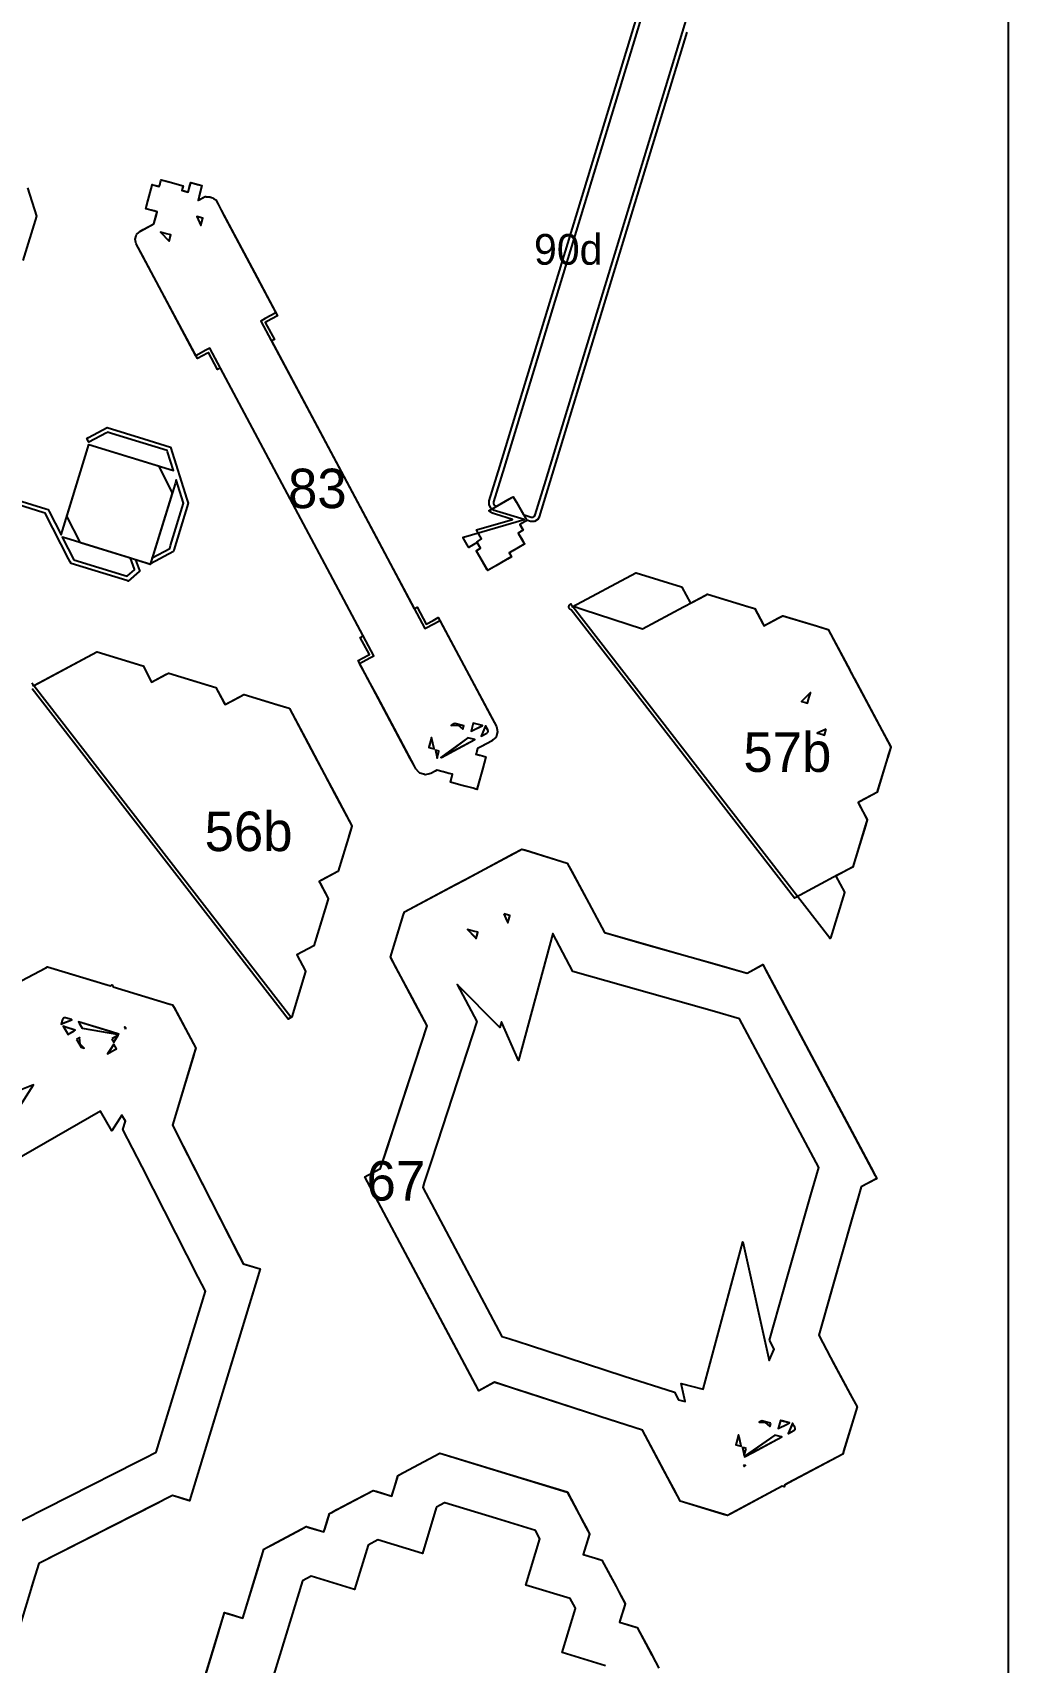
# Model space of a CAD drawing. Header units: millimetres. Extents: x 0 to 500, y 0 to 700.
# Drawn here: x 351.5 to 500, y 314.9 to 562.8 of the extents above; entities that cross this region are included whole.
import ezdxf
from ezdxf.enums import TextEntityAlignment as Align

# ---------------------------------------------------------------- set-up
doc = ezdxf.new("R2010")
doc.units = ezdxf.units.MM
for name, color, linetype in [('CORTE', 1, 'Continuous'), ('GRABADO', 5, 'Continuous'), ('HOJA', 8, 'Continuous')]:
    doc.layers.add(name, color=color, linetype=linetype)

msp = doc.modelspace()

# ---------------------------------------------------------------- linework, layer by layer
at = {"layer": 'CORTE'}
for points in [[(451.07, 562.85), (428.61, 489.15), (428.61, 489.14), (428.58, 489.1), (428.33, 488.69), (428.32, 488.68), (428.31, 488.68), (428.31, 488.67), (428.3, 488.67), (427.87, 488.44), (427.84, 488.42), (427.84, 488.42), (427.83, 488.42), (427.82, 488.42), (427.82, 488.42), (427.81, 488.42), (427.32, 488.43), (427.29, 488.43), (427.28, 488.43), (427.27, 488.44), (427.27, 488.44), (426.71, 488.61), (426.71, 488.61), (426.71, 488.6), (426.71, 488.59), (426.7, 488.58), (426.7, 488.57), (426.69, 488.56), (426.68, 488.55), (426.67, 488.54), (425.93, 488.12), (425.66, 487.96), (425.78, 487.75), (426.1, 487.19), (426.11, 487.17), (426.12, 487.16), (426.12, 487.15), (426.12, 487.14), (426.12, 487.13), (426.12, 487.12), (426.12, 487.1), (426.11, 487.09), (426.11, 487.08), (426.1, 487.07), (426.09, 487.07), (426.08, 487.06), (425.41, 486.67), (426.32, 485.08), (426.33, 485.07), (426.33, 485.06), (426.34, 485.06), (426.34, 485.05), (426.34, 485.04), (426.34, 485.03), (426.34, 485.02), (426.34, 485.01), (426.34, 485), (426.33, 484.99), (426.32, 484.98), (426.32, 484.97), (426.31, 484.97), (426.31, 484.97), (424.59, 483.98), (424.54, 483.95), (424.51, 483.93), (424.05, 483.67), (424.32, 483.19), (424.35, 483.13), (424.36, 483.13), (424.36, 483.12), (424.36, 483.11), (424.36, 483.1), (424.36, 483.09), (424.36, 483.08), (424.36, 483.07), (424.35, 483.06), (424.35, 483.05), (424.34, 483.05), (424.34, 483.04), (424.33, 483.04), (424.32, 483.03), (421.99, 481.69), (421.66, 481.5), (420.83, 481.02), (420.83, 481.02), (420.82, 481.02), (420.82, 481.02), (420.81, 481.01), (420.81, 481.01), (420.79, 481.01), (420.78, 481.01), (420.77, 481.01), (420.76, 481.02), (420.76, 481.02), (420.75, 481.03), (420.74, 481.04), (420.73, 481.04), (420.73, 481.05), (420.62, 481.24), (419.07, 483.93), (419.07, 483.93), (419.06, 483.94), (419.06, 483.95), (419.06, 483.96), (419.06, 483.97), (419.06, 483.98), (419.07, 483.99), (419.07, 484), (419.08, 484.01), (419.09, 484.02), (419.09, 484.02), (419.1, 484.03), (419.14, 484.05), (419.67, 484.35), (419.67, 484.35), (419.17, 485.21), (417.96, 484.51), (417.93, 484.5), (417.93, 484.5), (417.92, 484.49), (417.91, 484.49), (417.9, 484.49), (417.89, 484.49), (417.88, 484.49), (417.87, 484.5), (417.86, 484.5), (417.85, 484.51), (417.84, 484.52), (417.84, 484.52), (417.84, 484.53), (417.03, 485.92), (417.02, 485.94), (417.02, 485.95), (417.01, 485.96), (417.01, 485.96), (417.01, 485.97), (417.01, 485.98), (417.01, 485.99), (417.01, 485.99), (417.01, 486), (417.02, 486.01), (417.02, 486.01), (417.02, 486.02), (417.03, 486.03), (417.05, 486.04), (417.05, 486.05), (417.06, 486.05), (417.06, 486.05), (426.3, 488.73), (422.1, 490.01), (421.78, 490.11), (421.77, 490.11), (421.53, 490.26), (421.52, 490.27), (421.3, 490.41), (421.28, 490.42), (421.28, 490.42), (421.27, 490.43), (421.27, 490.43), (421.26, 490.44), (421.26, 490.44), (421.24, 490.48), (420.99, 490.94), (420.99, 490.94), (420.99, 490.95), (420.99, 490.96), (420.99, 490.97), (420.99, 491.01), (421, 491.54), (421.01, 491.55), (421.01, 491.55), (421.01, 491.56), (422.6, 496.79), (444.92, 570.03)], [(445.54, 569.76), (423.26, 496.65), (421.67, 491.44), (421.67, 491.42), (421.65, 491.11), (421.65, 491.11), (421.77, 490.9), (421.77, 490.89), (422.05, 490.72), (422.07, 490.72), (423.9, 491.77), (424.65, 492.2), (425.11, 491.4), (426.23, 489.45), (426.29, 489.43), (427.39, 489.09), (427.4, 489.09), (427.67, 489.09), (427.85, 489.18), (427.85, 489.18), (428, 489.42), (429.6, 494.67), (452.02, 568.24)], [(350.73, 539.16), (352.09, 534.85), (350.02, 528.13)], [(349.29, 491.66), (353.52, 490.36), (353.86, 490.26), (354.01, 489.96), (355.85, 486.4), (359.78, 499.14), (360.09, 500.15), (372.93, 496.2), (372.03, 499.03), (371.98, 499.21), (363.5, 501.82), (362.91, 502), (362.75, 501.91), (360.06, 500.48), (360.01, 500.58), (359.75, 501.07), (360.02, 501.21), (362.84, 502.72), (368.46, 500.98), (372.51, 499.74), (375, 491.84), (375.15, 491.38), (375.2, 491.23), (372.99, 484.07), (372.93, 483.88), (369.47, 481.98), (369.37, 481.93), (367.19, 482.6), (367.79, 480.98), (367.82, 480.89), (367.74, 480.82), (366.07, 479.36), (365.84, 479.43), (357.36, 482.05), (357.24, 482.27), (356.99, 482.76), (353.4, 489.7), (353.06, 489.81), (349.36, 490.95)], [(347.19, 417.18), (353.4, 420.49), (353.8, 420.71), (362.86, 417.95), (363.37, 417.79), (363.49, 417.86), (363.61, 417.93), (363.76, 417.67), (372.26, 415.08), (372.26, 415.08), (372.81, 414.91), (373.03, 414.51), (376.34, 408.3), (376.27, 408.08), (375.87, 406.78), (374.76, 403.14), (372.78, 396.62), (375.14, 391.99), (382.03, 378.5), (383.54, 375.54), (383.55, 375.53), (383.59, 375.51), (386.15, 374.74), (385.8, 373.61), (375.4, 339.47), (374.99, 339.59), (372.8, 340.26), (372.78, 340.25), (369.93, 338.81), (367.02, 337.33), (352.45, 329.94), (351.37, 326.39)], [(346.63, 334.84), (367.4, 345.37), (368.53, 345.95), (370.33, 346.86), (377.81, 371.38), (376.73, 373.48), (368.17, 390.25), (365.25, 395.96), (365.64, 397.21), (365.11, 398.12), (363.58, 395.72), (361.84, 398.74), (341.71, 387.15), (351.64, 402.75), (349.89, 402.04)], [(369.98, 287.2), (379.31, 317.83), (380.72, 322.47), (381.23, 322.32), (381.27, 322.31), (383.52, 321.62), (386.16, 330.31), (386.71, 332.11), (387.82, 332.7), (393.16, 335.55), (393.65, 335.4), (395.85, 334.73), (395.95, 335.07), (396.7, 337.52), (397.68, 338.05), (403.33, 341.06), (403.78, 340.92), (406.17, 340.19), (406.27, 340.52), (407.12, 343.32), (407.94, 343.76), (413.48, 346.71), (414.65, 346.35), (414.66, 346.35), (414.84, 346.29), (414.85, 346.29), (415.95, 345.95), (432.87, 340.8), (435.41, 336.05), (435.83, 335.26), (436.26, 334.43), (436.12, 333.94), (435.31, 331.31), (436.68, 330.9), (437.35, 330.69), (438.15, 330.45), (440.3, 326.41), (440.34, 326.33), (440.78, 325.5), (441.68, 323.81), (441.42, 322.97), (440.83, 321.02), (442.69, 320.46), (443.52, 320.2), (445.83, 315.87), (445.85, 315.83), (446.83, 313.99)], [(438.7, 314.35), (432.09, 316.37), (434.14, 323.08), (434.11, 323.13), (434.07, 323.22), (433.33, 324.59), (433.33, 324.6), (426.58, 326.66), (428.72, 333.7), (428.06, 334.95), (422.1, 336.76), (414.26, 339.15), (414.21, 339.17), (413.52, 338.8), (412.97, 338.5), (412.93, 338.38), (410.82, 331.46), (404.07, 333.52), (402.55, 332.71), (400.5, 326), (393.9, 328.01), (392.56, 327.3), (388.17, 312.89)]]:
    msp.add_lwpolyline(points, dxfattribs=at)
for points in [[(413.04, 450.61), (412.79, 450.47), (412.09, 450.1), (411.85, 450.04), (411.26, 449.91), (411.01, 449.98), (410.42, 450.16), (410.25, 450.35), (409.84, 450.79), (409.55, 451.33), (408.98, 452.4), (402.43, 464.69), (401.28, 466.85), (402.82, 467.67), (403.44, 468), (395.58, 482.75), (378.5, 514.8), (377.88, 514.47), (376.34, 513.65), (375.12, 515.93), (368.23, 528.87), (367.26, 530.68), (367.22, 530.88), (367.1, 531.37), (367.25, 531.86), (367.31, 532.06), (367.68, 532.41), (367.83, 532.55), (368.47, 532.89), (369.97, 533.69), (370.3, 534.89), (370.47, 535.54), (369.9, 535.69), (368.73, 536.01), (369.09, 537.35), (369.69, 539.58), (369.72, 539.67), (369.81, 539.65), (370.49, 539.46), (370.79, 539.38), (370.87, 539.66), (371.04, 540.3), (371.07, 540.4), (372.47, 540.02), (374.42, 539.5), (374.32, 539.13), (374.23, 538.79), (374.61, 538.69), (375.19, 538.54), (375.41, 539.36), (375.58, 539.99), (376.62, 539.7), (377.29, 539.52), (377.03, 538.55), (376.69, 537.27), (376.88, 537.37), (377.76, 537.84), (377.94, 537.83), (378.35, 537.83), (378.51, 537.78), (378.9, 537.66), (379.05, 537.56), (379.4, 537.34), (379.75, 536.68), (380.43, 535.4), (387.32, 522.46), (388.55, 520.15), (386.91, 519.28), (386.24, 518.92), (394.1, 504.17), (411.18, 472.13), (412.69, 472.93), (413.49, 473.36), (415.9, 468.83), (421.19, 458.9), (422.08, 457.23), (422.14, 456.99), (422.27, 456.43), (422.1, 455.87), (422.03, 455.63), (421.6, 455.24), (421.43, 455.07), (419.83, 454.22), (419.21, 453.9), (419.16, 453.71), (418.99, 453.06), (418.98, 453.03), (419.61, 452.86), (419.98, 452.76), (420.47, 452.63), (419.95, 450.7), (419.18, 447.84), (419.16, 447.77), (419.14, 447.68), (418.97, 447.72), (418.55, 447.84), (416.68, 448.34), (415.1, 448.76), (415.31, 449.54), (415.42, 449.97), (414.9, 450.11), (414.54, 450.2), (413.98, 450.36), (413.04, 450.61)], [(377.1, 533.45), (377.4, 534.56), (376.5, 534.81), (377.1, 533.45)], [(372.29, 531.09), (372.54, 532.01), (371.71, 532.23), (371.66, 532.25), (370.95, 532.44), (372.29, 531.09)], [(369.7, 482.87), (369.73, 482.89), (372.37, 484.33), (372.51, 484.77), (374.5, 491.22), (373.38, 494.75), (373.37, 494.78), (373.19, 494.18), (369.7, 482.87)], [(357.78, 482.61), (365.4, 480.26), (365.91, 480.1), (365.96, 480.15), (367.04, 481.09), (367.01, 481.17), (366.39, 482.84), (356.55, 485.88), (356.01, 486.04), (356.05, 485.96), (357.78, 482.61)], [(473.74, 434.5), (475.05, 432.05), (475.05, 432.05), (475.06, 432.04), (475.06, 432.03), (475.06, 432.03), (475.06, 432.02), (475.06, 432.01), (475.06, 432), (475.06, 432), (475.05, 431.99), (472.94, 425.06), (472.94, 425.06), (472.94, 425.06), (472.94, 425.05), (472.93, 425.04), (472.93, 425.04), (472.92, 425.03), (472.92, 425.03), (472.91, 425.02), (472.9, 425.01), (472.89, 425.01), (472.88, 425.01), (472.88, 425.01), (472.87, 425.01), (472.86, 425.01), (472.86, 425.01), (472.85, 425.01), (472.84, 425.01), (472.84, 425.02), (472.83, 425.02), (472.82, 425.03), (472.82, 425.03), (472.81, 425.04), (433.77, 475.4), (433.62, 475.45), (443.29, 480.6), (443.3, 480.6), (443.31, 480.6), (443.31, 480.6), (443.32, 480.6), (443.33, 480.61), (443.34, 480.6), (443.35, 480.6), (450.27, 478.49), (450.28, 478.49), (450.29, 478.49), (450.3, 478.48), (450.3, 478.48), (450.31, 478.47), (450.32, 478.46), (450.32, 478.46), (450.33, 478.45), (451.63, 476), (453.81, 477.16), (454.18, 477.36), (454.18, 477.36), (454.19, 477.37), (454.2, 477.37), (454.21, 477.37), (454.23, 477.37), (454.23, 477.37), (454.23, 477.37), (460.37, 475.5), (461.37, 475.19), (461.37, 475.19), (461.38, 475.19), (461.39, 475.18), (461.39, 475.18), (461.4, 475.17), (461.4, 475.17), (461.41, 475.16), (462.63, 472.88), (462.79, 472.57), (464.91, 473.7), (465.64, 474.09), (465.65, 474.09), (465.66, 474.1), (465.66, 474.1), (465.68, 474.1), (465.69, 474.1), (465.69, 474.1), (465.7, 474.1), (470.81, 472.54), (472.54, 472.01), (472.55, 472.01), (472.56, 472), (472.56, 472), (472.57, 471.99), (472.58, 471.98), (472.58, 471.98), (475.9, 465.74), (475.94, 465.68), (476.44, 464.73), (476.48, 464.66), (479.69, 458.64), (482.09, 454.14), (482.09, 454.13), (482.09, 454.12), (482.09, 454.12), (482.1, 454.11), (482.1, 454.1), (482.1, 454.09), (482.09, 454.09), (481.64, 452.6), (481.57, 452.35), (480.01, 447.24), (480.01, 447.24), (480, 447.23), (480, 447.22), (479.99, 447.21), (479.98, 447.21), (479.98, 447.2), (479.97, 447.2), (477.46, 445.86), (477.12, 445.68), (477.2, 445.53), (477.25, 445.43), (478.5, 443.09), (478.5, 443.09), (478.5, 443.08), (478.5, 443.07), (478.51, 443.07), (478.51, 443.06), (478.5, 443.05), (478.5, 443.04), (478.5, 443.04), (478.28, 442.32), (478.28, 442.31), (478.24, 442.16), (476.33, 435.9), (476.33, 435.9), (476.32, 435.89), (476.32, 435.88), (476.32, 435.88), (476.31, 435.87), (476.3, 435.87), (476.3, 435.86), (476.29, 435.86), (473.74, 434.5)], [(391.74, 422.5), (393.05, 420.05), (393.05, 420.05), (393.06, 420.04), (393.06, 420.03), (393.06, 420.03), (393.06, 420.02), (393.06, 420.01), (393.06, 420), (393.06, 420), (393.01, 419.85), (393.01, 419.85), (390.95, 413.07), (390.94, 413.06), (390.94, 413.06), (390.94, 413.05), (390.93, 413.04), (390.93, 413.04), (390.92, 413.03), (390.92, 413.03), (390.91, 413.02), (390.9, 413.01), (390.89, 413.01), (390.88, 413.01), (390.88, 413.01), (390.87, 413.01), (390.86, 413.01), (390.86, 413.01), (390.85, 413.01), (390.84, 413.01), (390.84, 413.02), (390.83, 413.02), (390.82, 413.03), (390.82, 413.03), (390.81, 413.04), (351.76, 463.4), (351.62, 463.45), (351.77, 463.52), (351.77, 463.52), (351.78, 463.53), (351.82, 463.55), (361.29, 468.6), (361.3, 468.6), (361.31, 468.6), (361.31, 468.6), (361.32, 468.6), (361.33, 468.61), (361.34, 468.6), (361.35, 468.6), (368.11, 466.54), (368.28, 466.49), (368.29, 466.49), (368.3, 466.48), (368.3, 466.48), (368.31, 466.47), (368.32, 466.46), (368.32, 466.46), (368.33, 466.45), (369.63, 464), (371.76, 465.14), (372.18, 465.36), (372.18, 465.36), (372.19, 465.37), (372.2, 465.37), (372.21, 465.37), (372.23, 465.37), (372.23, 465.37), (372.23, 465.37), (378.22, 463.54), (379.37, 463.19), (379.37, 463.19), (379.38, 463.19), (379.39, 463.18), (379.39, 463.18), (379.4, 463.17), (379.4, 463.17), (379.41, 463.16), (380.6, 460.93), (380.79, 460.57), (382.85, 461.67), (383.64, 462.09), (383.65, 462.09), (383.66, 462.1), (383.66, 462.1), (383.68, 462.1), (383.69, 462.1), (383.69, 462.1), (383.7, 462.1), (388.69, 460.57), (390.54, 460.01), (390.55, 460.01), (390.56, 460), (390.56, 460), (390.57, 459.99), (390.58, 459.98), (390.58, 459.98), (393.83, 453.89), (393.86, 453.83), (394.35, 452.9), (394.39, 452.83), (397.52, 446.96), (400.09, 442.14), (400.09, 442.13), (400.09, 442.12), (400.09, 442.12), (400.1, 442.11), (400.1, 442.1), (400.1, 442.09), (400.09, 442.09), (399.61, 440.5), (399.53, 440.23), (398.01, 435.24), (398.01, 435.24), (398, 435.23), (398, 435.22), (397.99, 435.21), (397.98, 435.21), (397.98, 435.2), (397.97, 435.2), (395.52, 433.89), (395.12, 433.68), (395.22, 433.5), (395.28, 433.38), (396.5, 431.09), (396.5, 431.09), (396.5, 431.08), (396.5, 431.07), (396.51, 431.07), (396.51, 431.06), (396.5, 431.05), (396.5, 431.04), (396.5, 431.04), (396.25, 430.22), (396.25, 430.2), (396.2, 430.03), (394.33, 423.9), (394.33, 423.9), (394.32, 423.89), (394.32, 423.88), (394.32, 423.88), (394.31, 423.87), (394.3, 423.87), (394.3, 423.86), (394.29, 423.86), (391.74, 422.5)], [(416.98, 456.83), (417.12, 457.35), (415.77, 457.71), (415.62, 457.63), (415.21, 457.41), (416.27, 457.45), (416.98, 456.83)], [(419.96, 457.38), (418.57, 457.76), (418.57, 457.76), (418.24, 456.54), (419.94, 457.37), (419.96, 457.38)], [(420.8, 456.4), (420.83, 456.48), (420.77, 456.73), (420.75, 456.76), (420.43, 457.37), (419.75, 455.76), (420.61, 456.22), (420.61, 456.22), (420.8, 456.4)], [(412.6, 453.85), (412.21, 455.59), (411.8, 454.09), (411.8, 454.07), (412.6, 453.85)], [(418.8, 455.25), (417.74, 455.54), (413.65, 452.51), (418.8, 455.25)], [(413.07, 452.42), (413.35, 453.49), (413.34, 453.5), (412.8, 453.64), (413.07, 452.42)], [(457.89, 337.58), (457.24, 337.23), (456.67, 337.4), (450.07, 339.42), (449.93, 339.68), (449.09, 341.25), (446.75, 345.64), (444.33, 350.19), (437.84, 352.3), (426.92, 355.83), (421.84, 357.48), (421.8, 357.49), (421.71, 357.45), (419.4, 356.21), (418.53, 357.84), (402.06, 388.75), (402.62, 389.05), (404.46, 390.03), (404.47, 390.07), (406.07, 394.96), (407.7, 399.96), (411.55, 411.71), (409.26, 416.01), (406.89, 420.45), (406.11, 421.91), (405.98, 422.15), (407.92, 428.51), (408.08, 429.05), (415.83, 433.18), (415.9, 433.22), (417.07, 433.84), (417.16, 433.89), (424.61, 437.86), (425.98, 438.58), (426.44, 438.44), (426.52, 438.42), (432.87, 436.48), (433.78, 434.78), (436.14, 430.36), (438.52, 425.89), (444.84, 424.1), (455.34, 421.13), (460.23, 419.75), (462.45, 420.93), (462.63, 421.03), (463.08, 420.18), (463.09, 420.16), (479.45, 389.47), (479.58, 389.22), (479.97, 388.49), (479.83, 388.41), (479.83, 388.41), (477.58, 387.22), (477.57, 387.21), (476.91, 384.91), (476.12, 382.14), (473.28, 372.19), (473.01, 371.24), (471.13, 364.68), (473.51, 360.22), (475.98, 355.58), (476.96, 353.75), (474.95, 347.14), (474.78, 346.58), (466.58, 342.21), (465.94, 341.87), (465.91, 341.75), (465.87, 341.6), (465.59, 341.68), (457.89, 337.58)], [(423.24, 428.73), (423.69, 427.71), (423.84, 427.38), (424.07, 428.24), (424.14, 428.49), (423.24, 428.73)], [(463.62, 363.89), (465.83, 371.61), (466.19, 372.86), (469.94, 386), (470.43, 387.72), (471.14, 390.18), (459.08, 412.8), (455.3, 413.87), (441.43, 417.79), (433.74, 419.97), (430.65, 425.77), (425.45, 406.46), (422.86, 412.32), (422.63, 411.46), (416.13, 418), (419.13, 412.37), (413.12, 394.01), (412.11, 390.91), (411.12, 387.87), (410.87, 387.11), (422.92, 364.48), (423.97, 364.15), (427.12, 363.12), (441.54, 358.45), (449.17, 355.98), (449.79, 354.83), (450.81, 354.55), (450.19, 357.33), (453.55, 356.43), (459.59, 378.86), (463.61, 360.81), (464.34, 362.54), (463.62, 363.89)], [(419.22, 425.73), (419.27, 425.94), (418.62, 426.11), (418.39, 426.17), (417.68, 426.37), (418.83, 425.21), (419.03, 425.02), (419.22, 425.73)], [(356.14, 412.11), (357.47, 412.64), (357.42, 412.66), (356.53, 412.93), (356.48, 412.93), (356.27, 412.94), (356.26, 412.94), (356.2, 412.9), (356.17, 412.86), (356.06, 412.68), (356, 412.5), (355.85, 411.99), (356.14, 412.11)], [(356.75, 410.64), (356.89, 410.4), (357.84, 410.94), (357.98, 411.03), (356.55, 411.52), (356.17, 411.65), (356.75, 410.64)], [(364.62, 410.39), (364.66, 410.45), (363.29, 410.87), (358.5, 412.33), (358.62, 412.11), (359.05, 411.37), (364.62, 410.39)], [(358.2, 409.66), (358.33, 409.44), (358.9, 408.45), (359.36, 408.31), (358.74, 408.94), (358.67, 409.93), (358.63, 409.91), (358.2, 409.66)], [(363.59, 409.73), (363.75, 409.45), (363.88, 409.23), (364.55, 410.28), (363.59, 409.73)], [(365.65, 411.21), (365.71, 411.43), (365.67, 411.44), (365.48, 411.5), (365.65, 411.21)], [(363.21, 407.9), (362.92, 407.43), (363.97, 408.04), (364.28, 408.22), (363.87, 408.94), (363.21, 407.9)], [(463.85, 351.27), (463.59, 351.35), (462.5, 351.64), (462.09, 351.42), (462.96, 351.41), (463.71, 350.76), (463.73, 350.81), (463.85, 351.27)], [(465.59, 351.6), (465.3, 351.68), (465.02, 350.64), (464.97, 350.47), (466.32, 351.12), (466.69, 351.31), (465.59, 351.6)], [(467.03, 350.98), (466.48, 349.68), (466.54, 349.72), (467.34, 350.15), (467.39, 350.19), (467.54, 350.32), (467.54, 350.33), (467.56, 350.4), (467.55, 350.45), (467.5, 350.66), (467.41, 350.83), (467.16, 351.29), (467.03, 350.98)], [(459.07, 348.93), (458.94, 349.52), (458.63, 348.36), (458.53, 347.99), (459.33, 347.78), (459.07, 348.93)], [(460.09, 347.42), (459.76, 347.51), (459.53, 347.57), (459.8, 346.35), (460.09, 347.42)], [(459.83, 346.24), (459.85, 346.15), (461.17, 346.86), (465.53, 349.18), (465.27, 349.25), (464.46, 349.47), (459.83, 346.24)], [(459.68, 344.91), (459.8, 344.71), (459.84, 344.74), (460.01, 344.83), (459.68, 344.91)]]:
    msp.add_lwpolyline(points, close=True, dxfattribs=at)
at = {"layer": 'GRABADO'}
for points in [[(412.85, 450.5), (412.09, 450.1), (411.9, 450.06), (411.26, 449.91), (411.05, 449.97), (410.42, 450.16), (410.28, 450.31), (409.84, 450.79), (409.61, 451.22), (409.16, 452.07), (403.97, 461.8), (402.58, 464.4), (401.04, 467.29), (401.04, 467.29), (402.59, 468.11), (402.76, 468.2), (401.38, 470.79), (401.82, 471.03), (396.38, 481.24), (380.11, 511.77), (379.67, 511.53), (378.29, 514.12), (378.12, 514.03), (376.58, 513.21), (374.96, 516.24), (373.49, 519.01), (368.03, 529.25), (367.26, 530.68), (367.23, 530.84), (367.1, 531.37), (367.26, 531.9), (367.31, 532.06), (367.71, 532.44), (367.83, 532.55), (368.34, 532.82), (369.97, 533.69), (370.32, 535), (370.47, 535.54), (370, 535.67), (368.73, 536.01), (369.04, 537.17), (369.69, 539.58), (369.72, 539.67), (369.81, 539.65), (370.55, 539.45), (370.79, 539.38), (370.85, 539.61), (371.04, 540.3), (371.07, 540.4), (372.31, 540.07), (374.42, 539.5), (374.33, 539.17), (374.23, 538.79), (374.56, 538.71), (375.19, 538.54), (375.43, 539.43), (375.58, 539.99), (376.7, 539.68), (377.29, 539.52), (377.07, 538.67), (376.69, 537.27), (376.81, 537.33), (377.76, 537.84), (377.91, 537.84), (378.35, 537.83), (378.48, 537.79), (378.9, 537.66), (379.02, 537.58), (379.4, 537.34), (379.68, 536.81), (380.22, 535.8), (385.67, 525.56), (387.16, 522.77), (388.79, 519.71), (388.79, 519.71), (387.14, 518.83), (386.92, 518.72), (388.3, 516.13), (387.86, 515.89), (404.13, 485.36), (409.57, 475.16), (410.01, 475.39), (411.39, 472.8), (412.46, 473.37), (413.25, 473.8), (413.25, 473.8), (414.8, 470.9), (421.38, 458.55), (422.08, 457.23), (422.13, 457.04), (422.27, 456.43), (422.09, 455.83), (422.03, 455.63), (421.57, 455.21), (421.43, 455.07), (419.7, 454.15), (419.21, 453.9), (419.18, 453.76), (418.99, 453.05), (418.98, 453.03), (419.54, 452.88), (419.95, 452.77), (420.47, 452.63), (420.01, 450.93), (419.18, 447.83), (419.16, 447.77), (419.14, 447.68), (418.98, 447.72), (418.53, 447.84), (416.5, 448.39), (415.1, 448.76), (415.33, 449.6), (415.42, 449.97), (414.85, 450.12), (414.54, 450.2), (414.06, 450.33), (413.04, 450.61), (412.85, 450.5)], [(377.4, 534.56), (376.5, 534.81), (377.1, 533.45), (377.4, 534.56)], [(372.54, 532.01), (371.69, 532.24), (371.66, 532.25), (370.95, 532.44), (372.29, 531.09), (372.54, 532.01)], [(360.09, 500.15), (369.48, 497.26), (370.18, 497.04), (370.68, 496.89), (372.76, 492.8), (372.55, 492.1), (369.6, 482.53), (369.41, 481.91), (367.55, 482.48), (358.82, 485.18), (356.74, 489.26), (356.75, 489.32), (360.09, 500.15)], [(424.42, 492.07), (424.45, 492.08), (424.55, 492.15), (424.65, 492.2), (424.7, 492.1), (424.77, 491.99), (424.79, 491.95), (425.14, 491.36), (426.68, 488.68), (426.73, 488.58), (425.67, 487.97), (425.66, 487.96), (425.66, 487.96), (425.74, 487.82), (426.15, 487.1), (425.86, 486.94), (425.41, 486.67), (426.04, 485.57), (426.37, 485), (424.82, 484.11), (424.4, 483.87), (424.11, 483.7), (424.05, 483.67), (424.08, 483.6), (424.39, 483.07), (423.76, 482.71), (421.03, 481.14), (420.83, 481.02), (420.77, 480.98), (420.7, 481.1), (419.04, 483.99), (419.11, 484.03), (419.67, 484.35), (419.53, 484.6), (419.1, 485.34), (419.31, 485.46), (419.84, 485.77), (419.22, 486.85), (419.05, 487.15), (424.54, 488.74), (421.95, 489.54), (421.63, 489.63), (421.6, 489.64), (421.59, 489.65), (421.55, 489.67), (421.5, 489.69), (421.27, 489.84), (421.25, 489.85), (421.04, 489.98), (421.02, 489.99), (421, 490.01), (420.99, 490.01), (420.94, 490.05), (420.94, 490.05), (420.93, 490.06), (424.42, 492.07)], [(433.47, 475.78), (433.55, 475.63), (433.6, 475.61), (433.81, 475.54), (435.29, 475.06), (444.32, 472.11), (450.56, 475.43), (451.93, 476.16), (453.87, 477.19), (454.21, 477.37), (460.51, 475.45), (461.4, 475.18), (462.66, 472.82), (462.79, 472.57), (464.96, 473.72), (465.67, 474.1), (470.93, 472.5), (472.57, 472), (475.98, 465.59), (476.02, 465.53), (476.53, 464.56), (476.57, 464.49), (479.86, 458.33), (482.1, 454.11), (481.67, 452.71), (481.6, 452.48), (480, 447.21), (477.4, 445.83), (477.12, 445.68), (477.18, 445.56), (477.23, 445.47), (478.51, 443.07), (478.32, 442.43), (478.31, 442.41), (478.27, 442.29), (476.32, 435.87), (474.04, 434.66), (467.64, 431.25), (467.44, 431.15), (433.47, 474.97), (433.42, 474.99), (433.38, 475.01), (433.34, 475.03), (433.3, 475.06), (433.26, 475.1), (433.23, 475.13), (433.2, 475.17), (433.18, 475.22), (433.16, 475.26), (433.14, 475.31), (433.13, 475.35), (433.13, 475.4), (433.12, 475.45), (433.13, 475.5), (433.13, 475.55), (433.15, 475.59), (433.16, 475.64), (433.18, 475.68), (433.21, 475.73), (433.24, 475.76), (433.27, 475.8), (433.31, 475.83), (433.35, 475.86), (433.39, 475.89), (433.41, 475.9), (433.47, 475.78)], [(469.12, 460.9), (469.45, 460.81), (469.6, 461.37), (469.69, 461.69), (469.87, 462.34), (469.88, 462.4), (468.91, 461.44), (468.53, 461.06), (469.12, 460.9)], [(417.12, 457.35), (415.77, 457.71), (415.64, 457.64), (415.2, 457.41), (416.27, 457.44), (416.98, 456.83), (417.12, 457.35)], [(418.57, 457.76), (418.24, 456.54), (419.96, 457.38), (418.57, 457.76)], [(420.83, 456.48), (420.77, 456.73), (420.76, 456.75), (420.43, 457.37), (419.75, 455.76), (420.61, 456.22), (420.61, 456.22), (420.8, 456.4), (420.83, 456.48)], [(472.25, 456.85), (471.46, 456.5), (470.9, 456.25), (471.61, 456.06), (472.01, 455.95), (472.25, 456.85)], [(412.21, 455.59), (411.8, 454.07), (412.6, 453.85), (412.21, 455.59)], [(417.75, 455.53), (413.71, 452.54), (418.8, 455.25), (417.75, 455.53)], [(413.35, 453.49), (412.8, 453.64), (413.07, 452.42), (413.35, 453.49)], [(457.74, 337.5), (457.24, 337.23), (456.8, 337.37), (450.07, 339.42), (449.96, 339.62), (449.32, 340.82), (447.53, 344.18), (444.33, 350.19), (439.38, 351.8), (424.97, 356.46), (421.81, 357.49), (421.8, 357.49), (421.75, 357.47), (419.4, 356.21), (418.85, 357.25), (402.06, 388.75), (402.43, 388.95), (404.46, 390.03), (404.46, 390.04), (405.46, 393.08), (406.47, 396.18), (411.55, 411.71), (409.8, 414.99), (406.68, 420.84), (406.09, 421.96), (405.98, 422.15), (407.96, 428.63), (408.08, 429.05), (415.97, 433.26), (416.05, 433.3), (417.25, 433.93), (417.34, 433.98), (424.93, 438.03), (425.98, 438.58), (426.34, 438.47), (426.4, 438.46), (432.87, 436.48), (433.57, 435.17), (435.37, 431.8), (438.52, 425.89), (443.34, 424.53), (457.21, 420.6), (460.23, 419.75), (462.5, 420.96), (462.63, 421.03), (462.92, 420.48), (462.93, 420.46), (479.63, 389.12), (479.71, 388.97), (479.97, 388.49), (479.86, 388.43), (479.86, 388.43), (477.57, 387.21), (477.17, 385.79), (476.67, 384.08), (472.92, 370.94), (472.56, 369.68), (471.13, 364.68), (472.94, 361.29), (476.21, 355.15), (476.96, 353.75), (474.91, 347.02), (474.78, 346.58), (466.42, 342.13), (465.94, 341.87), (465.91, 341.75), (465.87, 341.6), (465.59, 341.68), (457.74, 337.5)], [(423.24, 428.73), (423.7, 427.68), (423.84, 427.38), (424.07, 428.26), (424.14, 428.49), (423.24, 428.73)], [(419.22, 425.74), (419.27, 425.94), (418.6, 426.12), (418.39, 426.17), (417.68, 426.37), (418.85, 425.19), (419.03, 425.02), (419.22, 425.74)], [(356.12, 412.1), (357.47, 412.64), (357.43, 412.66), (356.53, 412.93), (356.48, 412.93), (356.27, 412.94), (356.27, 412.94), (356.2, 412.9), (356.17, 412.86), (356.06, 412.68), (356.01, 412.51), (355.85, 411.99), (356.12, 412.1)], [(356.76, 410.63), (356.89, 410.4), (357.85, 410.95), (357.98, 411.03), (356.52, 411.53), (356.17, 411.65), (356.76, 410.63)], [(364.62, 410.4), (364.66, 410.45), (363.37, 410.85), (358.5, 412.33), (358.61, 412.13), (359.05, 411.37), (364.62, 410.4)], [(358.2, 409.66), (358.32, 409.45), (358.9, 408.45), (359.37, 408.31), (358.74, 408.94), (358.67, 409.93), (358.64, 409.91), (358.2, 409.66)], [(363.59, 409.73), (363.74, 409.46), (363.88, 409.23), (364.55, 410.28), (363.59, 409.73)], [(365.65, 411.21), (365.71, 411.43), (365.68, 411.44), (365.48, 411.5), (365.65, 411.21)], [(363.19, 407.86), (362.92, 407.43), (363.99, 408.05), (364.28, 408.22), (363.87, 408.94), (363.19, 407.86)], [(463.85, 351.27), (463.6, 351.34), (462.5, 351.64), (462.08, 351.41), (462.96, 351.41), (463.71, 350.76), (463.72, 350.8), (463.85, 351.27)], [(465.58, 351.61), (465.3, 351.68), (465.02, 350.63), (464.97, 350.47), (466.34, 351.13), (466.69, 351.31), (465.58, 351.61)], [(467.04, 351.01), (466.48, 349.68), (466.53, 349.71), (467.34, 350.15), (467.38, 350.18), (467.54, 350.32), (467.54, 350.33), (467.56, 350.4), (467.55, 350.45), (467.5, 350.66), (467.41, 350.82), (467.16, 351.29), (467.04, 351.01)], [(459.06, 348.98), (458.94, 349.52), (458.63, 348.34), (458.53, 347.99), (459.33, 347.78), (459.06, 348.98)], [(460.09, 347.42), (459.78, 347.5), (459.53, 347.57), (459.8, 346.35), (460.09, 347.42)], [(459.83, 346.23), (459.85, 346.15), (461.11, 346.82), (465.53, 349.18), (465.29, 349.24), (464.46, 349.47), (459.83, 346.23)], [(459.68, 344.91), (459.8, 344.71), (459.83, 344.73), (460.01, 344.83), (459.68, 344.91)]]:
    msp.add_lwpolyline(points, close=True, dxfattribs=at)
for points in [[(351.41, 463.9), (351.56, 463.6), (351.64, 463.45), (361.29, 468.6), (361.3, 468.6), (361.31, 468.6), (361.31, 468.6), (361.32, 468.6), (361.33, 468.61), (361.34, 468.6), (361.35, 468.6), (368.27, 466.49), (368.28, 466.49), (368.29, 466.49), (368.3, 466.48), (368.3, 466.48), (368.31, 466.47), (368.32, 466.46), (368.32, 466.46), (368.33, 466.45), (369.63, 464), (371.81, 465.16), (372.18, 465.36), (372.18, 465.36), (372.19, 465.37), (372.2, 465.37), (372.21, 465.37), (372.23, 465.37), (372.23, 465.37), (372.23, 465.37), (378.37, 463.5), (379.37, 463.19), (379.37, 463.19), (379.38, 463.19), (379.39, 463.18), (379.39, 463.18), (379.4, 463.17), (379.4, 463.17), (379.41, 463.16), (380.63, 460.88), (380.79, 460.57), (382.91, 461.7), (383.64, 462.09), (383.65, 462.09), (383.66, 462.1), (383.66, 462.1), (383.68, 462.1), (383.69, 462.1), (383.69, 462.1), (383.7, 462.1), (388.81, 460.54), (390.54, 460.01), (390.55, 460.01), (390.56, 460), (390.56, 460), (390.57, 459.99), (390.58, 459.98), (390.58, 459.98), (393.9, 453.74), (393.94, 453.68), (394.44, 452.73), (394.48, 452.66), (397.69, 446.64), (400.09, 442.14), (400.09, 442.13), (400.09, 442.12), (400.09, 442.12), (400.1, 442.11), (400.1, 442.1), (400.1, 442.09), (400.09, 442.09), (399.64, 440.6), (399.57, 440.35), (398.01, 435.24), (398.01, 435.24), (398, 435.23), (398, 435.22), (397.99, 435.21), (397.98, 435.21), (397.98, 435.2), (397.97, 435.2), (395.46, 433.86), (395.12, 433.68), (395.2, 433.53), (395.25, 433.43), (396.5, 431.09), (396.5, 431.09), (396.5, 431.08), (396.5, 431.07), (396.51, 431.07), (396.51, 431.06), (396.5, 431.05), (396.5, 431.04), (396.5, 431.04), (396.28, 430.32), (396.28, 430.31), (396.24, 430.16), (394.33, 423.9), (394.33, 423.9), (394.32, 423.89), (394.32, 423.88), (394.32, 423.88), (394.31, 423.87), (394.3, 423.87), (394.3, 423.86), (394.29, 423.86), (391.74, 422.5), (393.05, 420.05), (393.05, 420.05), (393.05, 420.05), (393.06, 420.04), (393.06, 420.03), (393.06, 420.03), (393.06, 420.02), (393.06, 420.01), (393.06, 420), (393.06, 420), (393.05, 419.99), (390.94, 413.06), (390.94, 413.06), (390.94, 413.06), (390.94, 413.06), (390.94, 413.05), (390.94, 413.05), (390.94, 413.04), (390.93, 413.04), (390.93, 413.04), (390.93, 413.04), (390.93, 413.03), (390.92, 413.03), (390.92, 413.03), (390.92, 413.03), (390.92, 413.03), (390.92, 413.03), (390.92, 413.03), (390.92, 413.03), (390.92, 413.02), (390.91, 413.02), (390.91, 413.02), (390.9, 413.02), (390.9, 413.01), (390.89, 413.01), (390.41, 412.75), (351.46, 462.97)], [(347.19, 417.18), (353.51, 420.56), (353.8, 420.71), (363.03, 417.9), (363.37, 417.79), (363.49, 417.86), (363.61, 417.93), (363.76, 417.67), (372.42, 415.03), (372.42, 415.03), (372.81, 414.91), (372.96, 414.63), (376.34, 408.3), (376.29, 408.14), (376.01, 407.24), (375.25, 404.73), (372.78, 396.62), (374.4, 393.43), (382.97, 376.67), (383.55, 375.53), (386.15, 374.74), (386, 374.26), (375.4, 339.47), (375.2, 339.53), (372.8, 340.26), (371.7, 339.7), (370.56, 339.13), (352.45, 329.94), (351.71, 327.5), (349.31, 319.61)], [(369.98, 287.2), (379.12, 317.19), (380.72, 322.47), (381.29, 322.3), (381.33, 322.29), (383.52, 321.62), (385.93, 329.55), (386.09, 330.06), (386.19, 330.38), (386.19, 330.38), (386.71, 332.11), (387.27, 332.41), (387.97, 332.78), (392.43, 335.16), (393.16, 335.55), (393.19, 335.54), (393.19, 335.54), (393.41, 335.48), (393.72, 335.38), (395.85, 334.73), (395.97, 335.13), (396.43, 336.63), (396.69, 337.49), (396.69, 337.5), (396.69, 337.5), (396.7, 337.52), (397.05, 337.71), (397.82, 338.12), (400.81, 339.71), (403.33, 341.06), (403.84, 340.9), (406.17, 340.19), (406.23, 340.42), (406.28, 340.58), (406.56, 341.5), (407.11, 343.29), (407.11, 343.29), (407.11, 343.29), (407.12, 343.32), (407.2, 343.36), (408.05, 343.82), (410.23, 344.98), (413.48, 346.71), (414.47, 346.41), (414.81, 346.3), (414.83, 346.3), (414.92, 346.27), (415.02, 346.24), (415.04, 346.23), (415.04, 346.23), (415.49, 346.1), (416.3, 345.85), (424.14, 343.46), (432.84, 340.81), (432.85, 340.81), (432.85, 340.81), (432.87, 340.8), (432.89, 340.78), (432.89, 340.78), (433.96, 338.75), (435.35, 336.14), (435.77, 335.37), (436.26, 334.43), (436.26, 334.41), (436.26, 334.41), (436.1, 333.88), (435.71, 332.63), (435.31, 331.31), (435.49, 331.26), (436.64, 330.91), (437.3, 330.71), (438.11, 330.46), (438.12, 330.46), (438.12, 330.46), (438.15, 330.45), (439.5, 327.91), (440.24, 326.51), (440.29, 326.43), (440.72, 325.62), (441.67, 323.84), (441.67, 323.84), (441.68, 323.81), (441.61, 323.59), (441.41, 322.91), (441.08, 321.85), (440.83, 321.02), (441.5, 320.82), (442.63, 320.47), (443.31, 320.27), (443.52, 320.2), (445.76, 315.99), (445.77, 315.98), (445.78, 315.95), (446.83, 313.99)]]:
    msp.add_lwpolyline(points, dxfattribs=at)
at = {"layer": 'HOJA'}
msp.add_lwpolyline([(0, 0), (500, 0), (500, 700), (0, 700)], close=True, dxfattribs=at)

# ---------------------------------------------------------------- texts
at = {"layer": 'GRABADO'}
for s, height, p in [('90d', 4.673, (433.02, 529.82)), ('83', 6, (394.84, 493.46)), ('57b', 6, (466.37, 453.34)), ('56b', 6, (384.38, 441.29)), ('67', 6, (406.79, 388.14))]:
    msp.add_text(s, height=height, dxfattribs=at).set_placement(p, align=Align.MIDDLE_CENTER)

doc.saveas('drawing.dxf')
